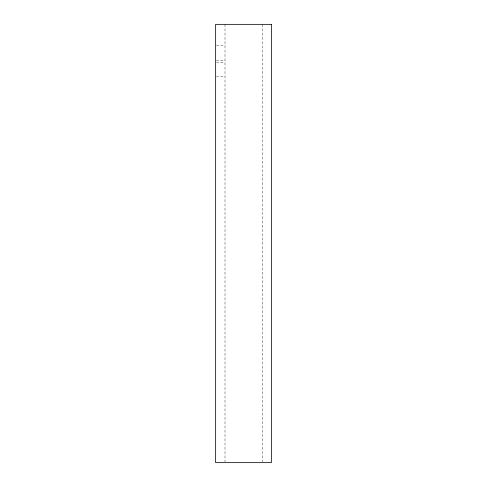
<?xml version="1.0" encoding="UTF-8"?>
<svg xmlns="http://www.w3.org/2000/svg" width="487" height="487" viewBox="0 0 487 487"><rect width="100%" height="100%" fill="white"/><g stroke="black" fill="none" stroke-linecap="round" stroke-linejoin="round"><path stroke-width="0.37" stroke-dasharray="2.44 1.83" d="M216.368 45.181L225.006 45.181M216.368 60.394L225.006 60.394M216.368 62.269L225.006 62.269M216.368 76.782L225.006 76.782M262.45 24.35L262.45 461.889M225.006 24.35L225.006 461.889"/><path stroke-width="0.73" d="M271.356 24.35L215.644 24.35L215.644 462.65L271.356 462.65L271.356 24.35"/></g></svg>
